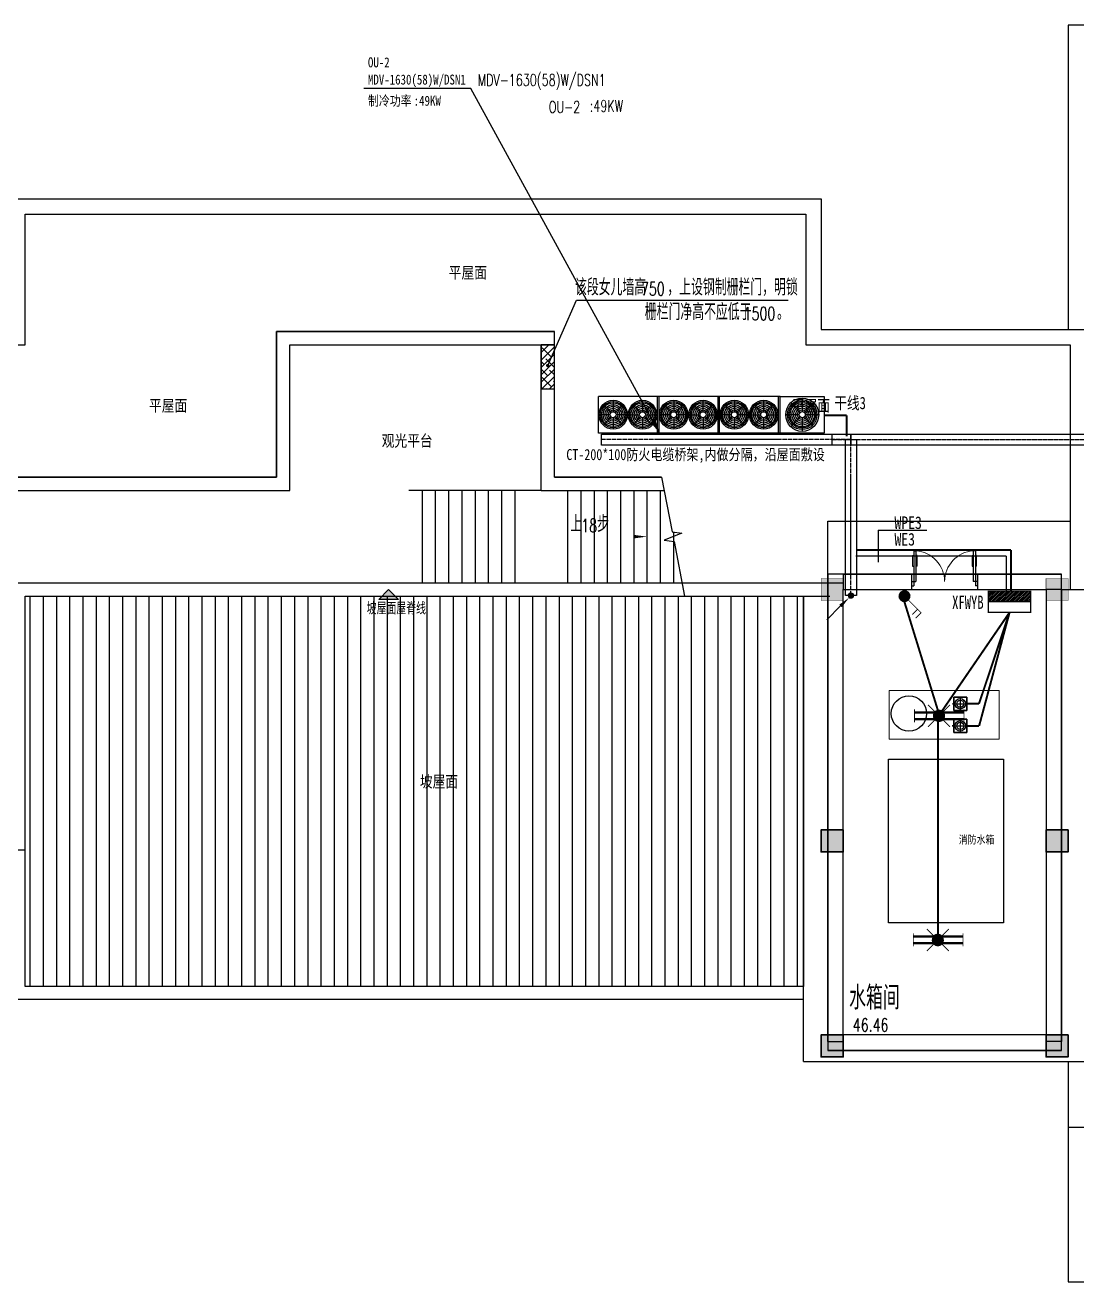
# Model space of a CAD drawing. Extents: x 815029915 to 815825525, y 579155098 to 579748855.
# Drawn here: x 815160425 to 815184278, y 579364210 to 579392710 of the extents above; entities that cross this region are included whole.
import ezdxf

# ---------------------------------------------------------------- set-up
doc = ezdxf.new("R2010")
doc.units = 0
doc.header["$LTSCALE"] = 100
doc.header["$MEASUREMENT"] = 0
for name, pattern in [('CONTINOUS', [0]), ('DOTE', [2.42, 2, -0.2, 0.02, -0.2]), ('HIDDEN', [0.375, 0.25, -0.125])]:
    doc.linetypes.add(name, pattern=pattern)
for name, color, linetype in [('000标注', 7, 'CONTINOUS'), ('A-文字', 7, 'Continuous'), ('ABDE_SYS', 3, 'Continuous'), ('DIM_ELEV', 3, 'Continuous'), ('DIM_LEAD', 3, 'Continuous'), ('DIM_SYMB', 3, 'Continuous'), ('DOOR_FIRE', 4, 'Continuous'), ('E-TEXT-PLAN', 7, 'Continuous'), ('E-TEXT-PLAN-DER', 7, 'Continuous'), ('H-TH_TEXT', 3, 'Continuous'), ('H-空调-VRV-标注', 3, 'Continuous'), ('H-空调-VRV-设备', 7, 'Continuous'), ('PIPE-消防', 1, 'Continuous'), ('PUB_TEXT', 7, 'Continuous'), ('SPACE', 7, 'Continuous'), ('TWT_水泵', 7, 'Continuous'), ('WALL', 9, 'Continuous'), ('zm', 1, 'Continuous'), ('电-强电平面-线缆', 3, 'Continuous'), ('电-桥架', 4, 'Continuous'), ('设备-照明', 3, 'Continuous')]:
    doc.layers.add(name, color=color, linetype=linetype)
for name, color, linetype, lineweight in [('新底图', 193, 'Continuous', 20), ('柱填充', 9, 'Continuous', 18), ('电-强电平面-箭头', 3, 'Continuous', 0), ('砼柱', 2, 'Continuous', 35)]:
    doc.layers.add(name, color=color, linetype=linetype, lineweight=lineweight)
doc.styles.add('-宋体', font='', dxfattribs={"width": 0.8})
doc.styles.add('-黑体', font='', dxfattribs={"width": 0.8})
doc.styles.add('_TCH_DIM', font='SIMPLEX', dxfattribs={"bigfont": 'GBCBIG'})
doc.styles.add('_TCH_SPACE', font='SIMPLEX', dxfattribs={"height": 5, "bigfont": 'GBCBIG'})
doc.styles.add('_THVAC_DIM', font='', dxfattribs={"width": 0.8, "height": 3.5})
doc.styles.add('IDQSTYLE', font='txt.shx', dxfattribs={"width": 0.7, "bigfont": 'hztxt.shx'})
doc.styles.add('ST', font='')
doc.styles.add('宋体', font='', dxfattribs={"width": 0.8})
doc.styles.add('宋体-TK', font='', dxfattribs={"width": 0.8})
doc.styles.get('-宋体').set_extended_font_data('SimSun')
doc.styles.get('-黑体').set_extended_font_data('SimHei')
doc.styles.get('_THVAC_DIM').set_extended_font_data('SimSun')
doc.styles.get('ST').set_extended_font_data('SimSun')
doc.styles.get('宋体').set_extended_font_data('SimSun')
doc.styles.get('宋体-TK').set_extended_font_data('SimSun')

# ---------------------------------------------------------------- blocks, each defined once
blk = doc.blocks.new('$VRV_美的$00000030')
for p, q in [((-2384, -382), (-2384, 382)), ((-2384, 382), (-1455, 382)), ((-1921, 65), (-1920, 348)), ((-1455, 382), (-1415, 382)), ((-1455, 382), (-1455, -382)), ((-1415, -382), (-1415, 382)), ((-1415, 382), (-175, 382)), ((-1103, 63), (-1105, 301)), ((-486, 63), (-485, 301)), ((-175, 382), (-135, 382)), ((-175, 382), (-175, -382)), ((-135, -382), (-135, 382)), ((-135, 382), (1105, 382)), ((176, 63), (175, 301)), ((793, 63), (795, 301)), ((1105, 382), (1145, 382)), ((1105, 382), (1105, -382)), ((1145, -382), (1145, 382)), ((1145, 382), (2384, 382)), ((1456, 63), (1455, 301)), ((2073, 63), (2074, 301)), ((2384, 382), (2384, -382)), ((-2267, 0), (-1984, 0)), ((-2157, 254), (-1964, 47)), ((-1680, 253), (-1875, 47)), ((-1855, 0), (-1571, 0)), ((-1167, 0), (-1406, 0)), ((-1311, 220), (-1147, 46)), ((-899, 220), (-1062, 46)), ((-803, 0), (-1042, 0)), ((-786, 0), (-547, 0)), ((-691, 220), (-528, 46)), ((-279, 220), (-442, 46)), ((-422, 0), (-184, 0)), ((112, 0), (-126, 0)), ((-31, 220), (132, 46)), ((381, 220), (218, 46)), ((476, 0), (237, 0)), ((493, 0), (732, 0)), ((589, 220), (752, 46)), ((1001, 220), (837, 46)), ((857, 0), (1096, 0)), ((1392, 0), (1153, 0)), ((1248, 220), (1412, 46)), ((1661, 220), (1497, 46)), ((1756, 0), (1517, 0)), ((1773, 0), (2012, 0)), ((1868, 220), (2032, 46)), ((2280, 220), (2117, 46)), ((2137, 0), (2376, 0)), ((-1964, -47), (-2157, -254)), ((-1919, -348), (-1921, -65)), ((-1875, -47), (-1681, -254)), ((-1147, -46), (-1311, -220)), ((-1102, -301), (-1103, -63)), ((-1062, -46), (-899, -220)), ((-528, -46), (-691, -220)), ((-488, -301), (-487, -63)), ((-442, -46), (-279, -220)), ((132, -46), (-31, -220)), ((178, -301), (177, -63)), ((218, -46), (381, -220)), ((752, -46), (589, -220)), ((792, -301), (793, -63)), ((837, -46), (1001, -220)), ((1412, -46), (1248, -220)), ((1458, -301), (1456, -63)), ((1497, -46), (1661, -220)), ((2032, -46), (1868, -220)), ((2071, -301), (2072, -63)), ((2117, -46), (2280, -220)), ((-1455, -382), (-2384, -382)), ((-1455, -382), (-1415, -382)), ((-1415, -382), (-175, -382)), ((-175, -382), (-135, -382)), ((-135, -382), (1105, -382)), ((1105, -382), (1145, -382)), ((1145, -382), (2384, -382))]:
    blk.add_line(p, q)
for centre, radius in [((-1919, 0), 348), ((-1919, 0), 311), ((-1919, 0), 282), ((-1919, 0), 282), ((-1105, 0), 301), ((-1105, 0), 273), ((-1105, 0), 273), ((-485, 0), 301), ((-485, 0), 273), ((-485, 0), 273), ((175, 0), 301), ((175, 0), 273), ((795, 0), 301), ((795, 0), 273), ((795, 0), 273), ((1454, 0), 301), ((1454, 0), 273), ((1454, 0), 273), ((2074, 0), 301), ((2074, 0), 273), ((2074, 0), 273), ((-1919, 0), 255), ((-1919, 0), 217), ((-1919, 0), 179), ((-1919, 0), 141), ((-1919, 0), 103), ((-1919, 0), 64.6), ((-1105, 0), 247), ((-1105, 0), 210), ((-1105, 0), 173), ((-1105, 0), 136), ((-1105, 0), 99.3), ((-1105, 0), 62.5), ((-485, 0), 247), ((-485, 0), 210), ((-485, 0), 173), ((-485, 0), 136), ((-485, 0), 99.3), ((-485, 0), 62.5), ((175, 0), 247), ((175, 0), 210), ((175, 0), 173), ((175, 0), 136), ((175, 0), 99.3), ((175, 0), 62.5), ((795, 0), 247), ((795, 0), 210), ((795, 0), 173), ((795, 0), 136), ((795, 0), 99.3), ((795, 0), 62.5), ((1454, 0), 247), ((1454, 0), 210), ((1454, 0), 173), ((1454, 0), 136), ((1454, 0), 99.3), ((1454, 0), 62.5), ((2074, 0), 247), ((2074, 0), 210), ((2074, 0), 173), ((2074, 0), 136), ((2074, 0), 99.3), ((2074, 0), 62.5)]:
    blk.add_circle(centre, radius)
blk = doc.blocks.new('*X96')
at = {"color": 0}
for p, q in [((99.83, 192.74), (101.99, 194.9)), ((99.83, 193.17), (101.57, 194.9)), ((99.83, 193.59), (101.14, 194.9)), ((99.83, 194.02), (100.72, 194.9)), ((99.83, 194.44), (100.29, 194.9)), ((99.83, 194.87), (99.87, 194.9)), ((99.92, 192.4), (102.42, 194.9)), ((100.34, 192.4), (102.84, 194.9)), ((100.76, 192.4), (103.26, 194.9)), ((101.19, 192.4), (103.69, 194.9)), ((101.61, 192.4), (104.11, 194.9)), ((102.04, 192.4), (104.54, 194.9)), ((102.46, 192.4), (104.96, 194.9)), ((102.88, 192.4), (105.38, 194.9)), ((103.31, 192.4), (105.81, 194.9)), ((103.73, 192.4), (106.23, 194.9)), ((104.16, 192.4), (106.66, 194.9)), ((104.58, 192.4), (107.08, 194.9)), ((105.01, 192.4), (107.51, 194.9)), ((105.43, 192.4), (107.93, 194.9)), ((105.85, 192.4), (108.35, 194.9)), ((106.28, 192.4), (108.78, 194.9)), ((106.7, 192.4), (109.2, 194.9)), ((107.13, 192.4), (109.63, 194.9)), ((107.55, 192.4), (109.83, 194.68)), ((107.98, 192.4), (109.83, 194.26)), ((108.4, 192.4), (109.83, 193.83)), ((108.82, 192.4), (109.83, 193.41)), ((109.25, 192.4), (109.83, 192.99)), ((109.67, 192.4), (109.83, 192.56))]:
    blk.add_line(p, q, dxfattribs=at)
blk = doc.blocks.new('HC000427')
at = {"color": 0, "linetype": 'Continuous', "const_width": 0.3}
blk.add_lwpolyline([(5, 2.5), (-5, 2.5), (-5, -2.5), (5, -2.5)], close=True, dxfattribs=at)
blk.add_lwpolyline([(5, 0), (-5, 0)], dxfattribs=at)
at = {"color": 0, "linetype": 'Continuous'}
blk.add_blockref('*X96', (-104.83, -194.9), dxfattribs=at)
at = {"layer": 'E-TEXT-PLAN-DER', "color": 0, "style": 'IDQSTYLE', "width": 0.7}
blk.add_attdef('PSFHATT', (7, -2.5), '', height=2.5, dxfattribs=at)
blk = doc.blocks.new('$pump$00000057')
for p, q in [((-0.5, 0.5), (-0.5, -0.5)), ((0.5, 0.5), (-0.5, 0.5)), ((-0.5, -0.5), (-0.5, 0.5)), ((-0.5, 0.5), (0.5, 0.5)), ((-0.5, 0), (0.5, 0)), ((0, 0.5), (0, -0.5)), ((0.5, -0.5), (0.5, 0.5)), ((0.5, 0.5), (0.5, -0.5)), ((-0.5, -0.5), (0.5, -0.5)), ((0.5, -0.5), (-0.5, -0.5))]:
    blk.add_line(p, q)
for radius in [0.396, 0.267]:
    blk.add_circle((0, 0), radius)
blk = doc.blocks.new('HC000067')
at = {"color": 0, "linetype": 'Continuous'}
for points, const_width in [([(6.25, 0.83), (-6.25, 0.83)], 0.6), ([(-6.25, 1.65), (-6.25, -1.65)], 0.2), ([(6.25, 1.65), (6.25, -1.65)], 0.2), ([(6.25, -0.83), (-6.25, -0.83)], 0.6)]:
    blk.add_lwpolyline(points, dxfattribs=dict(at, const_width=const_width))
at = {"layer": 'E-TEXT-PLAN-DER', "color": 0, "style": 'IDQSTYLE', "width": 0.7}
blk.add_attdef('PSFHATT', (8.25, -1.65), '', height=2.5, dxfattribs=at)
blk = doc.blocks.new('*X30')
at = {"color": 0, "linetype": 'Continuous'}
for p, q in [((279.61, 223.04), (280.95, 224.38)), ((279.62, 223.34), (280.65, 224.37)), ((279.65, 222.8), (281.19, 224.34)), ((279.73, 222.59), (281.39, 224.26)), ((279.79, 223.79), (280.2, 224.2)), ((279.83, 222.42), (281.57, 224.16)), ((279.96, 222.26), (281.73, 224.03)), ((280.11, 222.13), (281.86, 223.88)), ((280.29, 222.02), (281.97, 223.7)), ((280.49, 221.94), (282.05, 223.5)), ((280.72, 221.89), (282.1, 223.27)), ((281.01, 221.89), (282.1, 222.98)), ((281.41, 222.01), (281.98, 222.58))]:
    blk.add_line(p, q, dxfattribs=at)
blk = doc.blocks.new('HC000071')
at = {"color": 0, "linetype": 'Continuous', "const_width": 0.2}
for points in [[(-2.5, 2.5), (-0.88, 0.88)], [(2.5, 2.5), (0.88, 0.88)], [(-0.88, -0.88), (-2.5, -2.5)], [(0.88, -0.88), (2.5, -2.5)]]:
    blk.add_lwpolyline(points, dxfattribs=at)
at = {"color": 0, "linetype": 'Continuous'}
for start, end in [(135, 180), (180, 225), (90, 135), (45, 90), (0, 45), (315, 0), (225, 270), (270, 315)]:
    blk.add_arc((0, 0), 1.25, start, end, dxfattribs=at)
blk.add_blockref('*X30', (-280.86, -223.13), dxfattribs=at)
at = {"color": 0, "style": 'IDQSTYLE', "width": 0.7}
blk.add_attdef('PSFHATT', (4.5, -2.5), '', height=2.5, dxfattribs=at)
blk = doc.blocks.new('$DorLib2D$00000011')
at = {"lineweight": 13}
for p, q in [((-0.483, 0.396), (-0.483, 0.235)), ((-0.417, 0.396), (-0.417, 0.235)), ((0.417, 0.396), (0.417, 0.235)), ((0.483, 0.396), (0.483, 0.235))]:
    blk.add_line(p, q, dxfattribs=at)
for p, q in [((-0.483, 0.396), (-0.467, 0.396)), ((-0.467, 0.471), (-0.467, -0.062)), ((-0.467, 0.471), (-0.433, 0.471)), ((-0.433, 0.471), (-0.433, 0.004)), ((-0.417, 0.396), (-0.433, 0.396)), ((0.417, 0.396), (0.433, 0.396)), ((0.433, 0.471), (0.433, 0.004)), ((0.467, 0.471), (0.433, 0.471)), ((0.467, 0.471), (0.467, -0.062)), ((0.483, 0.396), (0.467, 0.396)), ((-0.483, 0.235), (-0.467, 0.235)), ((-0.417, 0.235), (-0.433, 0.235)), ((0.417, 0.235), (0.433, 0.235)), ((0.483, 0.235), (0.467, 0.235)), ((-0.5, 0.004), (-0.433, 0.004)), ((-0.5, 0.004), (-0.5, -0.062)), ((0.5, 0.004), (0.433, 0.004)), ((0.5, 0.004), (0.5, -0.062)), ((-0.5, -0.062), (-0.467, -0.062)), ((0.5, -0.062), (0.467, -0.062))]:
    blk.add_line(p, q)
for centre, start, end in [((-0.467, 0.004), 0, 85.904), ((0.467, 0.004), 94.096, 180)]:
    blk.add_arc(centre, 0.467, start, end, dxfattribs=at)
blk = doc.blocks.new('*X163')
at = {"color": 0, "linetype": 'Continuous'}
for p, q in [((192.59, 446.72), (193.93, 448.06)), ((192.65, 447.21), (193.44, 448)), ((192.67, 446.38), (194.27, 447.98)), ((192.81, 446.1), (194.55, 447.84)), ((193.01, 445.87), (194.78, 447.64)), ((193.27, 445.7), (194.95, 447.39)), ((193.58, 445.59), (195.06, 447.07)), ((193.98, 445.57), (195.08, 446.67))]:
    blk.add_line(p, q, dxfattribs=at)
blk = doc.blocks.new('HC000755')
at = {"color": 0, "linetype": 'Continuous'}
blk.add_line((-5.47, -5.53), (-2.36, -2.36), dxfattribs=at)
blk.add_lwpolyline([(-2.36, -2.36, 0.8, 0, 0), (-0.41, -0.47, 0, 0, 0)], format="xyseb", dxfattribs=at)
blk.add_circle((0, 0), 0.625, dxfattribs=at)
at = {"color": 0, "linetype": 'Continuous', "xscale": 0.5, "yscale": 0.5, "zscale": 0.5}
blk.add_blockref('*X163', (-96.92, -223.41), dxfattribs=at)
at = {"color": 0, "style": 'IDQSTYLE', "width": 0.7}
blk.add_attdef('PSFHATT', (2.63, -5.53), '', height=2.5, dxfattribs=at)
blk = doc.blocks.new('*X45')
at = {"color": 0, "linetype": 'Continuous'}
for p, q in [((262, 135.85), (263.24, 137.09)), ((262.02, 135.59), (263.5, 137.07)), ((262.05, 136.18), (262.91, 137.04)), ((262.09, 135.37), (263.71, 137)), ((262.18, 135.19), (263.9, 136.91)), ((262.3, 135.02), (264.07, 136.79)), ((262.44, 134.88), (264.21, 136.64)), ((262.61, 134.77), (264.32, 136.48)), ((262.8, 134.67), (264.42, 136.29)), ((263.02, 134.61), (264.48, 136.07)), ((263.28, 134.59), (264.5, 135.8)), ((263.62, 134.65), (264.44, 135.46))]:
    blk.add_line(p, q, dxfattribs=at)
blk = doc.blocks.new('HC000107')
at = {"color": 0, "linetype": 'Continuous', "const_width": 0.2}
for points in [[(0.88, 2.13), (3.75, 5), (5, 3.75)], [(2.9, 4.28), (4.19, 3.02)]]:
    blk.add_lwpolyline(points, dxfattribs=at)
blk.add_lwpolyline([(0.88, 0.37, 0.198912), (1.25, 1.25, 0.198912), (0.88, 2.13, 0.198912), (0, 2.5, 0.198912), (-0.88, 2.13, 0.198912), (-1.25, 1.25, 0.198912), (-0.88, 0.37, 0.198912), (0, 0, 0.198912)], format="xyb", close=True, dxfattribs=at)
at = {"color": 0, "linetype": 'Continuous'}
blk.add_blockref('*X45', (-263.25, -134.59), dxfattribs=at)
at = {"layer": 'E-TEXT-PLAN-DER', "color": 0, "style": 'IDQSTYLE', "width": 0.7}
blk.add_attdef('PSFHATT', (7, 0), '', height=2.5, dxfattribs=at)

msp = doc.modelspace()

# ---------------------------------------------------------------- hatches: boundary and pattern name
at = {"layer": 'DIM_ELEV'}
msp.add_hatch(color=256, dxfattribs=at).paths.add_polyline_path([(815168670.1, 579379909.7), (815168895.1, 579379684.7), (815168445.1, 579379684.7)])
at = {"layer": 'DIM_LEAD'}
msp.add_hatch(color=256, dxfattribs=at).paths.add_polyline_path([(815172318.2, 579384990.1, 1), (815172238.2, 579384990.1, 1)], flags=17)
at = {"layer": 'zm'}
for points in [[(815178978.2, 579380159.7), (815178478.2, 579380159.7), (815178478.2, 579379659.7), (815178978.2, 579379659.7)], [(815184078.2, 579380159.7), (815183578.2, 579380159.7), (815183578.2, 579379659.7), (815184078.2, 579379659.7)]]:
    msp.add_hatch(color=1, dxfattribs=at).paths.add_polyline_path(points)
at = {"layer": '柱填充', "lineweight": 18}
for points in [[(815178978.2, 579374459.7), (815178478.2, 579374459.7), (815178478.2, 579373959.7), (815178978.2, 579373959.7)], [(815184078.2, 579374459.7), (815183578.2, 579374459.7), (815183578.2, 579373959.7), (815184078.2, 579373959.7)], [(815178978.2, 579369809.7), (815178478.2, 579369809.7), (815178478.2, 579369309.7), (815178978.2, 579369309.7)], [(815184078.2, 579369809.7), (815183578.2, 579369809.7), (815183578.2, 579369309.7), (815184078.2, 579369309.7)]]:
    msp.add_hatch(color=250, dxfattribs=at).paths.add_polyline_path(points)

# ---------------------------------------------------------------- linework, layer by layer
for p, q in [((815190478.2, 579392709.7), (815184078.2, 579392709.8)), ((815184078.2, 579392709.8), (815184078.2, 579392409.7)), ((815184078.2, 579392409.7), (815184078.2, 579385809.7)), ((815160078.2, 579388771.3), (815178478.2, 579388771.3)), ((815178478.2, 579388771.3), (815178478.2, 579385809.7)), ((815160428.9, 579385459.7), (815160428.9, 579388422)), ((815160428.9, 579388422), (815166428.2, 579388422)), ((815166428.2, 579388422), (815178128.2, 579388422)), ((815178128.2, 579388422), (815178128.2, 579385459.7)), ((815172428.2, 579385759.7), (815166128.2, 579385759.7)), ((815166128.2, 579385759.7), (815166128.2, 579382459.7)), ((815166128.2, 579385759.7), (815172428.2, 579385759.7)), ((815166128.2, 579382459.7), (815166128.2, 579385759.7)), ((815172428.2, 579382459.7), (815172428.2, 579385759.7)), ((815172428.2, 579382459.7), (815172428.2, 579385759.7)), ((815178478.2, 579385809.7), (815184478.2, 579385809.7)), ((815154128.2, 579385459.7), (815160428.9, 579385459.7)), ((815166428.2, 579385459.7), (815172128.2, 579385459.7)), ((815166428.2, 579382159.7), (815166428.2, 579385459.7)), ((815172428.2, 579385459.7), (815172128.2, 579385459.7)), ((815172128.2, 579385459.7), (815172128.2, 579384459.7)), ((815172128.2, 579385459.7), (815172428.2, 579385459.7)), ((815172128.2, 579382159.7), (815172128.2, 579385459.7)), ((815172428.2, 579384459.7), (815172428.2, 579385459.7)), ((815178128.2, 579385459.7), (815184128.2, 579385459.7)), ((815184128.2, 579385459.7), (815184128.2, 579379909.7)), ((815172128.2, 579384459.7), (815172428.2, 579384459.7)), ((815172128.2, 579384459.7), (815172428.2, 579384459.7)), ((815166128.2, 579382459.7), (815154128.2, 579382459.7)), ((815154128.2, 579382459.7), (815166128.2, 579382459.7)), ((815174858.1, 579382459.7), (815172428.2, 579382459.7)), ((815172428.2, 579382459.7), (815174858.1, 579382459.7)), ((815154428.2, 579382159.7), (815166428.2, 579382159.7)), ((815172128.2, 579382159.7), (815169128.2, 579382159.7)), ((815172128.2, 579382159.7), (815174916.5, 579382159.7)), ((815178628.2, 579380259.7), (815178628.2, 579381459.7)), ((815178628.2, 579381459.7), (815184128.2, 579381459.7)), ((815160128.2, 579380059.7), (815178978.3, 579380059.7)), ((815183928.2, 579380259.7), (815178628.2, 579380259.7)), ((815178628.2, 579380259.7), (815178628.2, 579369459.7)), ((815183928.2, 579369459.7), (815183928.2, 579380259.7)), ((815183928.2, 579379909.7), (815205378.2, 579379909.7)), ((815160428.2, 579374009.7), (815160428.2, 579379759.7)), ((815160428.2, 579379759.7), (815175383.3, 579379759.7)), ((815160428.2, 579379759.7), (815178078.2, 579379759.7)), ((815160428.2, 579370909.7), (815160428.2, 579379759.7)), ((815160428.2, 579374009.7), (815160428.2, 579379759.7)), ((815160428.2, 579379759.7), (815178678.3, 579379759.7)), ((815178078.2, 579379759.7), (815178078.2, 579370909.7)), ((815178078.2, 579369209.7), (815178078.2, 579379759.7)), ((815145978.2, 579374009.7), (815160428.2, 579374009.7)), ((815148078.2, 579374009.7), (815160428.2, 579374009.7)), ((815160428.2, 579370909.7), (815160428.2, 579374009.7)), ((815178078.2, 579370909.7), (815160428.2, 579370909.7)), ((815178078.2, 579370909.7), (815160428.2, 579370909.7)), ((815178078.2, 579370609.7), (815160078.2, 579370609.7)), ((815178628.2, 579369459.7), (815183928.2, 579369459.7)), ((815178078.2, 579369209.7), (815184478.2, 579369209.7)), ((815184078.2, 579369209.7), (815184078.2, 579364209.7)), ((815185878.2, 579367709.7), (815184078.2, 579367709.7)), ((815184078.2, 579364209.7), (815205778.2, 579364209.7))]:
    msp.add_line(p, q)
at = {"linetype": 'Continuous'}
for p, q in [((815172128.2, 579385451.8), (815172136.2, 579385459.7)), ((815172128.2, 579385283.4), (815172304.6, 579385459.7)), ((815172128.2, 579385115), (815172428.2, 579385415)), ((815172128.2, 579384946.6), (815172428.2, 579385246.6)), ((815172362.9, 579385181.4), (815172152.5, 579385391.8)), ((815172278.7, 579385433.9), (815172252.9, 579385459.7)), ((815172428.2, 579385284.5), (815172405, 579385307.7)), ((815172428.2, 579385452.9), (815172421.3, 579385459.7)), ((815172194.6, 579385013), (815172128.2, 579385079.3)), ((815172128.2, 579384778.2), (815172428.2, 579385078.2)), ((815172278.7, 579384760.4), (815172128.2, 579384911)), ((815172128.2, 579384609.9), (815172428.2, 579384909.9)), ((815172428.2, 579384947.7), (815172236.6, 579385139.3)), ((815172146.5, 579384459.7), (815172428.2, 579384741.5)), ((815172362.9, 579384507.8), (815172152.5, 579384718.3)), ((815172428.2, 579384779.3), (815172320.8, 579384886.7)), ((815172428.2, 579384611), (815172405, 579384634.1)), ((815172242.7, 579384459.7), (815172236.6, 579384465.8)), ((815172314.8, 579384459.7), (815172428.2, 579384573.1))]:
    msp.add_line(p, q, dxfattribs=at)
at = {"color": 2}
for p, q in [((815169428.2, 579382159.7), (815169428.2, 579380059.7)), ((815169728.2, 579382159.7), (815169728.2, 579380059.7)), ((815170028.2, 579382159.7), (815170028.2, 579380059.7)), ((815170328.2, 579382159.7), (815170328.2, 579380059.7)), ((815170628.2, 579382159.7), (815170628.2, 579380059.7)), ((815170928.2, 579382159.7), (815170928.2, 579380059.7)), ((815171228.2, 579382159.7), (815171228.2, 579380059.7)), ((815171528.2, 579382159.7), (815171528.2, 579380059.7)), ((815172728.2, 579382159.7), (815172728.2, 579380059.7)), ((815173028.2, 579382159.7), (815173028.2, 579380059.7)), ((815173328.2, 579382159.7), (815173328.2, 579380059.7)), ((815173628.2, 579382159.7), (815173628.2, 579380059.7)), ((815173928.2, 579382159.7), (815173928.2, 579380059.7)), ((815174228.2, 579382159.7), (815174228.2, 579380059.7)), ((815174528.2, 579382159.7), (815174528.2, 579380059.7)), ((815174828.2, 579382159.7), (815174828.2, 579380059.7)), ((815175128.2, 579381215.6), (815175128.2, 579380059.7))]:
    msp.add_line(p, q, dxfattribs=at)
at = {"color": 252, "linetype": 'Continuous'}
for p, q in [((815160541, 579370909.7), (815160541, 579379759.7)), ((815160841, 579370909.7), (815160841, 579379759.7)), ((815161141, 579370909.7), (815161141, 579379759.7)), ((815161441, 579370909.7), (815161441, 579379759.7)), ((815161741, 579370909.7), (815161741, 579379759.7)), ((815162041, 579370909.7), (815162041, 579379759.7)), ((815162341, 579370909.7), (815162341, 579379759.7)), ((815162641, 579370909.7), (815162641, 579379759.7)), ((815162941, 579370909.7), (815162941, 579379759.7)), ((815163241, 579370909.7), (815163241, 579379759.7)), ((815163541, 579370909.7), (815163541, 579379759.7)), ((815163841, 579370909.7), (815163841, 579379759.7)), ((815164141, 579370909.7), (815164141, 579379759.7)), ((815164441, 579370909.7), (815164441, 579379759.7)), ((815164741, 579370909.7), (815164741, 579379759.7)), ((815165041, 579370909.7), (815165041, 579379759.7)), ((815165341, 579370909.7), (815165341, 579379759.7)), ((815165641, 579370909.7), (815165641, 579379759.7)), ((815165941, 579370909.7), (815165941, 579379759.7)), ((815166241, 579370909.7), (815166241, 579379759.7)), ((815166541, 579370909.7), (815166541, 579379759.7)), ((815166841, 579370909.7), (815166841, 579379759.7)), ((815167141, 579370909.7), (815167141, 579379759.7)), ((815167441, 579370909.7), (815167441, 579379759.7)), ((815167741, 579370909.7), (815167741, 579379759.7)), ((815168041, 579370909.7), (815168041, 579379759.7)), ((815168341, 579370909.7), (815168341, 579379759.7)), ((815168641, 579370909.7), (815168641, 579379759.7)), ((815168941, 579370909.7), (815168941, 579379759.7)), ((815169241, 579370909.7), (815169241, 579379759.7)), ((815169541, 579370909.7), (815169541, 579379759.7)), ((815169841, 579370909.7), (815169841, 579379759.7)), ((815170141, 579370909.7), (815170141, 579379759.7)), ((815170441, 579370909.7), (815170441, 579379759.7)), ((815170741, 579370909.7), (815170741, 579379759.7)), ((815171041, 579370909.7), (815171041, 579379759.7)), ((815171341, 579370909.7), (815171341, 579379759.7)), ((815171641, 579370909.7), (815171641, 579379759.7)), ((815171941, 579370909.7), (815171941, 579379759.7)), ((815172241, 579370909.7), (815172241, 579379759.7)), ((815172541, 579370909.7), (815172541, 579379759.7)), ((815172841, 579370909.7), (815172841, 579379759.7)), ((815173141, 579370909.7), (815173141, 579379759.7)), ((815173441, 579370909.7), (815173441, 579379759.7)), ((815173741, 579370909.7), (815173741, 579379759.7)), ((815174041, 579370909.7), (815174041, 579379759.7)), ((815174341, 579370909.7), (815174341, 579379759.7)), ((815174641, 579370909.7), (815174641, 579379759.7)), ((815174941, 579370909.7), (815174941, 579379759.7)), ((815175241, 579370909.7), (815175241, 579379759.7)), ((815175541, 579370909.7), (815175541, 579379759.7)), ((815175841, 579370909.7), (815175841, 579379759.7)), ((815176141, 579370909.7), (815176141, 579379759.7)), ((815176441, 579370909.7), (815176441, 579379759.7)), ((815176741, 579370909.7), (815176741, 579379759.7)), ((815177041, 579370909.7), (815177041, 579379759.7)), ((815177341, 579370909.7), (815177341, 579379759.7)), ((815177641, 579370909.7), (815177641, 579379759.7)), ((815177941, 579370909.7), (815177941, 579379759.7))]:
    msp.add_line(p, q, dxfattribs=at)
at = {"color": 6}
for p, q in [((815184078.2, 579364309.7), (815184078.2, 579364209.7)), ((815184078.2, 579364209.7), (815184478.2, 579364209.7))]:
    msp.add_line(p, q, dxfattribs=at)
at = {"layer": '000标注', "linetype": 'ByBlock'}
msp.add_circle((815180469.4, 579377099.4), 400, dxfattribs=at)
at = {"layer": 'DIM_ELEV'}
for p, q in [((815168670.1, 579379909.7), (815168445.1, 579379684.7)), ((815168670.1, 579379909.7), (815168895.1, 579379684.7)), ((815168895.1, 579379684.7), (815168445.1, 579379684.7))]:
    msp.add_line(p, q, dxfattribs=at)
at = {"layer": 'DIM_LEAD'}
for p, q in [((815172278.2, 579384990.1), (815172926.4, 579386474.8)), ((815172926.4, 579386474.8), (815177728.3, 579386474.8))]:
    msp.add_line(p, q, dxfattribs=at)
at = {"layer": 'DIM_SYMB'}
msp.add_lwpolyline([(815174858.1, 579382459.7), (815175099.2, 579381220.2), (815175320, 579381185.2), (815174921.8, 579381032.4), (815175142.2, 579380999.3), (815175383.3, 579379759.7)], dxfattribs=at)
msp.add_lwpolyline([(815171906.7, 579381109.7, 0, 0, 0), (815174528.2, 579381109.7, 0, 80, 0), (815174228.2, 579381109.7, 0, 0, 0)], format="xyseb", dxfattribs=at)
at = {"layer": 'DOOR_FIRE'}
for p, q in [((815180528.2, 579380259.7), (815182028.2, 579380259.7)), ((815180528.2, 579379909.7), (815182028.2, 579379909.7))]:
    msp.add_line(p, q, dxfattribs=at)
at = {"layer": 'H-空调-VRV-标注'}
for p, q in [((815170533.3, 579391272.2), (815168110.1, 579391272.2)), ((815174813.4, 579383459.7), (815170533.3, 579391272.2))]:
    msp.add_line(p, q, dxfattribs=at)
msp.add_lwpolyline([(815174813.4, 579383459.7, 0, 120, 0), (815174669.2, 579383722.9, 0, 0, 0)], format="xyseb", dxfattribs=at)
at = {"layer": 'PIPE-消防', "const_width": 35}
for points in [[(815181484.2, 579377319.2), (815181453.1, 579377319.2)], [(815181484.2, 579376819.2), (815181444.8, 579376819.2)]]:
    msp.add_lwpolyline(points, dxfattribs=at)
at = {"layer": 'WALL'}
for p, q in [((815178628.2, 579369659.7), (815178628.2, 579380259.7)), ((815178978.2, 579380259.7), (815180528.2, 579380259.7)), ((815178978.2, 579380259.7), (815178978.2, 579379909.7)), ((815182028.2, 579380259.7), (815183928.2, 579380259.7)), ((815178978.2, 579369659.7), (815178978.2, 579379909.7)), ((815178978.2, 579379909.7), (815180528.2, 579379909.7)), ((815182028.2, 579379909.7), (815183578.2, 579379909.7)), ((815183578.2, 579379909.7), (815183578.2, 579369659.7)), ((815183928.2, 579379909.7), (815183928.2, 579369659.7)), ((815183578.2, 579369809.7), (815178978.2, 579369809.7)), ((815178628.2, 579369659.7), (815178978.2, 579369659.7)), ((815183928.2, 579369659.7), (815183578.2, 579369659.7)), ((815183928.2, 579369459.7), (815178628.2, 579369459.7))]:
    msp.add_line(p, q, dxfattribs=at)
for points in [[(815180528.2, 579380259.7), (815180528.2, 579379909.7)], [(815182028.2, 579380259.7), (815182028.2, 579379909.7)]]:
    msp.add_lwpolyline(points, dxfattribs=at)
at = {"layer": 'zm', "color": 1}
for p, q in [((815179771.5, 579381253.2), (815180878.1, 579381253.2)), ((815179771.5, 579381253.2), (815179771.5, 579380531.2)), ((815183928.2, 579379909.7), (815183578.2, 579379909.7))]:
    msp.add_line(p, q, dxfattribs=at)
at = {"layer": 'zm', "color": 1, "const_width": 8}
for points in [[(815178978.2, 579380159.7), (815178478.2, 579380159.7), (815178478.2, 579379659.7), (815178978.2, 579379659.7)], [(815184078.2, 579380159.7), (815183578.2, 579380159.7), (815183578.2, 579379659.7), (815184078.2, 579379659.7)]]:
    msp.add_lwpolyline(points, close=True, dxfattribs=at)
at = {"layer": 'zm', "color": 1}
msp.add_lwpolyline([(815180009.4, 579376066.4), (815182610.9, 579376066.4), (815182610.9, 579372350.4), (815180009.4, 579372350.4)], close=True, dxfattribs=at)
at = {"layer": '新底图', "color": 7}
for p, q in [((815182517.4, 579377619.2), (815180017.7, 579377619.2)), ((815180017.7, 579377619.2), (815180017.7, 579376519.2)), ((815182517.4, 579376519.2), (815182517.4, 579377619.2)), ((815180017.7, 579376519.2), (815182517.4, 579376519.2))]:
    msp.add_line(p, q, dxfattribs=at)
at = {"layer": '电-强电平面-线缆', "color": 1, "linetype": 'Continuous', "const_width": 45}
for points in [[(815178548.2, 579383858.4), (815179053.9, 579383858.4)], [(815179053.9, 579383858.4), (815179053.9, 579383385.4)], [(815179278.8, 579380806.8), (815182782.2, 579380806.8)], [(815182782.2, 579380806.8), (815182782.2, 579379884.3)], [(815181127.1, 579377167.7), (815180365.6, 579379635.6)], [(815181216.5, 579377151.5), (815182752.4, 579379392.7)], [(815182058.9, 579377320.7), (815182752.4, 579379392.7)], [(815182061.1, 579376816.4), (815182752.4, 579379392.7)], [(815181773.2, 579377320.7), (815182058.9, 579377320.7)], [(815181132, 579372087.2), (815181132, 579376921.5)], [(815181780, 579376816.4), (815182061.1, 579376816.4)]]:
    msp.add_lwpolyline(points, dxfattribs=at)
at = {"layer": '电-强电平面-线缆', "color": 1, "linetype": 'HIDDEN', "const_width": 30}
for points in [[(815179261.4, 579380674.5), (815182681.7, 579380674.5)], [(815182681.7, 579380674.5), (815182681.7, 579379884.3)]]:
    msp.add_lwpolyline(points, dxfattribs=at)
at = {"layer": '电-桥架', "color": 5, "linetype": 'DOTE', "ltscale": 0.5}
for p, q in [((815179153.8, 579383311.1), (815173499.6, 579383311.1)), ((815178728.8, 579383311.1), (815179153.8, 579383311.1)), ((815179153.8, 579379773.6), (815179153.8, 579383311.1)), ((815179153.8, 579383311.1), (815184486.6, 579383311.1))]:
    msp.add_line(p, q, dxfattribs=at)
at = {"layer": '电-桥架', "ltscale": 0.5}
for points in [[(815173499.6, 579383436.1), (815179153.8, 579383436.1), (815179153.8, 579383186.1), (815173499.6, 579383186.1)], [(815179153.8, 579383186.1), (815178728.8, 579383186.1), (815178728.8, 579383436.1), (815179153.8, 579383436.1)], [(815179278.8, 579383311.1), (815179278.8, 579379773.6), (815179028.8, 579379773.6), (815179028.8, 579383311.1)], [(815184486.6, 579383186.1), (815179153.8, 579383186.1), (815179153.8, 579383436.1), (815184486.6, 579383436.1)]]:
    msp.add_lwpolyline(points, close=True, dxfattribs=at)
msp.add_point((815179153.8, 579383311.1), dxfattribs=at)
at = {"layer": '砼柱', "color": 3, "lineweight": 35}
for points in [[(815178978.2, 579374459.7), (815178478.2, 579374459.7), (815178478.2, 579373959.7), (815178978.2, 579373959.7)], [(815184078.2, 579374459.7), (815183578.2, 579374459.7), (815183578.2, 579373959.7), (815184078.2, 579373959.7)], [(815178978.2, 579369809.7), (815178478.2, 579369809.7), (815178478.2, 579369309.7), (815178978.2, 579369309.7)], [(815184078.2, 579369809.7), (815183578.2, 579369809.7), (815183578.2, 579369309.7), (815184078.2, 579369309.7)]]:
    msp.add_lwpolyline(points, close=True, dxfattribs=at)

# ---------------------------------------------------------------- block references
at = {"layer": 'DOOR_FIRE', "xscale": 1500, "yscale": 1500, "zscale": 1500}
msp.add_blockref('$DorLib2D$00000011', (815181278.2, 579380084.7), dxfattribs=at)
at = {"layer": 'E-TEXT-PLAN', "color": 4, "xscale": 96, "yscale": 96, "zscale": 96, "rotation": 180}
msp.add_blockref('HC000427', (815182752.4, 579379632.7), dxfattribs=at)
at = {"layer": 'H-空调-VRV-设备', "xscale": 1.073735424880464, "yscale": 1.085534920219725, "zscale": 1.031645569620253, "rotation": 180}
msp.add_blockref('$VRV_美的$00000030', (815175988.2, 579383874.7, 2500), dxfattribs=at)
at = {"layer": 'TWT_水泵', "linetype": 'ByBlock', "xscale": 300, "yscale": 300}
for p in [(815181634.2, 579377319.2), (815181634.2, 579376819.2)]:
    msp.add_blockref('$pump$00000057', p, dxfattribs=at)
at = {"layer": '电-强电平面-箭头', "color": 4, "xscale": 100, "yscale": 100, "zscale": 100}
msp.add_blockref('HC000755', (815179153.8, 579379773.6), dxfattribs=at)
at = {"layer": '设备-照明', "xscale": 100, "yscale": 100, "zscale": 100, "rotation": 270}
msp.add_blockref('HC000107', (815180244.1, 579379760.6), dxfattribs=at)
at = {"layer": '设备-照明', "xscale": 100, "yscale": 100, "zscale": 100}
for p in [(815181151.1, 579377045), (815181124.8, 579371962.4)]:
    msp.add_blockref('HC000071', p, dxfattribs=at)
at = {"layer": '设备-照明', "color": 3, "xscale": 90, "yscale": 90, "zscale": 90}
for p in [(815181157.8, 579377047.2), (815181131.5, 579371964.7)]:
    msp.add_blockref('HC000067', p, dxfattribs=at)

# ---------------------------------------------------------------- texts
at = {"layer": 'A-文字', "style": '宋体', "width": 0.8}
msp.add_text('消防水箱', height=180, dxfattribs=at).set_placement((815181600, 579374147.9))
at = {"layer": 'ABDE_SYS', "linetype": 'Continuous', "style": '-宋体', "width": 0.75}
msp.add_text('干线3', height=280, dxfattribs=at).set_placement((815178777.7, 579384000.8))
at = {"layer": 'DIM_LEAD', "color": 7, "style": '_TCH_DIM'}
for s, height, p in [('该段女儿墙高', 373.33, (815172897.2, 579386579.8)), ('，上设钢制栅栏门，明锁', 373.333, (815174990.5, 579386579.8)), ('栅栏门净高不应低于', 373.33, (815174479.4, 579386019.8)), ('。', 373.3, (815177479.4, 579386019.8))]:
    msp.add_text(s, height=height, dxfattribs=at).set_placement(p)
at = {"layer": 'DIM_LEAD', "color": 7, "style": '_TCH_DIM', "width": 0.705882}
for s, p in [('750', (815174390.5, 579386579.8)), ('1500', (815176719.4, 579386019.8))]:
    msp.add_text(s, height=297.5, dxfattribs=at).set_placement(p)
at = {"layer": 'DIM_SYMB', "color": 7, "style": '_TCH_DIM'}
for s, p in [('上', (815172788.6, 579381214.7)), ('步', (815173397.4, 579381214.7))]:
    msp.add_text(s, height=373.3, dxfattribs=at).set_placement(p)
at = {"layer": 'DIM_SYMB', "color": 7, "style": '_TCH_DIM', "width": 0.705882}
msp.add_text('18', height=297.5, dxfattribs=at).set_placement((815173037.4, 579381214.7))
at = {"layer": 'H-TH_TEXT', "style": '_TCH_DIM', "width": 0.7}
for s, height, p in [('MDV-1630(58)W/DSN1', 264.346, (815170689.4, 579391333)), ('OU-2', 264.35, (815172300.6, 579390722.1)), (':49KW', 264.35, (815173232.8, 579390747.1))]:
    msp.add_text(s, height=height, dxfattribs=at).set_placement(p)
at = {"layer": 'H-空调-VRV-标注', "color": 7, "style": '_THVAC_DIM', "width": 0.8}
for s, height, p in [('OU-2', 226.58, (815168200.1, 579391752.2)), ('MDV-1630(58)W/DSN1', 226.582, (815168200.1, 579391362.2)), ('制冷功率', 226.58, (815168200.1, 579390882.2)), (':49KW', 226.58, (815169237.1, 579390882.2))]:
    msp.add_text(s, height=height, dxfattribs=at).set_placement(p)
at = {"layer": 'PUB_TEXT', "style": '宋体-TK', "width": 0.8}
for s, p in [('平屋面', (815170032.7, 579386966.3)), ('平屋面', (815163236.2, 579383949)), ('平屋面', (815177816, 579383949)), ('观光平台', (815168513.4, 579383152.5)), ('坡屋面', (815169378.7, 579375423.8))]:
    msp.add_text(s, height=264.35, dxfattribs=at).set_placement(p)
at = {"layer": 'PUB_TEXT', "style": '_TCH_DIM'}
msp.add_text('坡屋面屋脊线', height=280, dxfattribs=at).set_placement((815168172.7, 579379343.5))
at = {"layer": 'SPACE', "style": '_TCH_SPACE'}
msp.add_text('水箱间', height=533.33, dxfattribs=at).set_placement((815179112.4, 579370385.8))
at = {"layer": 'SPACE', "style": '_TCH_SPACE', "width": 0.705882}
msp.add_text('46.46', height=297.5, dxfattribs=at).set_placement((815179195.7, 579369887))
at = {"layer": 'zm', "color": 4, "style": 'ST', "width": 0.8}
msp.add_text('CT-200*100防火电缆桥架,内做分隔，沿屋面敷设', height=250, dxfattribs=at).set_placement((815172699.7, 579382846.8))
at = {"layer": 'zm', "color": 1, "style": '-黑体', "width": 0.8}
for s, p in [('WPE3', (815180141.5, 579381284.3, -1597.3)), ('WE3', (815180141.5, 579380907.9, -1597.3))]:
    msp.add_text(s, height=285, dxfattribs=at).set_placement(p)
at = {"layer": 'zm', "style": '-宋体', "width": 0.7}
msp.add_text('XFWYB', height=300, dxfattribs=at).set_placement((815181449, 579379471.9, 10398.3))

doc.saveas('drawing.dxf')
